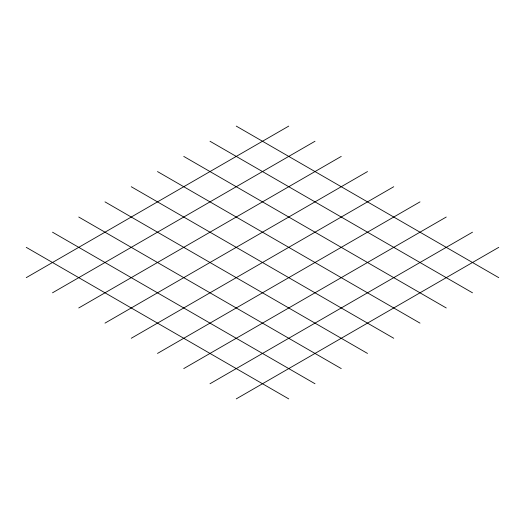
<?xml version="1.0" encoding="UTF-8"?>
<svg xmlns="http://www.w3.org/2000/svg" width="525" height="525" viewBox="0 0 525 525"><rect width="100%" height="100%" fill="white"/><g stroke="black" fill="none" stroke-linecap="round" stroke-linejoin="round"><path stroke-width="0.79" d="M26.25 277.653L288.75 126.105M52.5 292.812L315 141.258M78.75 307.965L341.25 156.411M105 323.124L367.5 171.57M131.25 338.277L393.75 186.723M157.5 353.43L420 201.876M183.75 368.589L446.25 217.035M210 383.742L472.5 232.188M236.25 398.895L498.75 247.347M236.25 126.105L498.75 277.653M210 141.258L472.5 292.812M183.75 156.411L446.25 307.965M157.5 171.57L420 323.124M131.25 186.723L393.75 338.277M105 201.876L367.5 353.43M78.75 217.035L341.25 368.589M52.5 232.188L315 383.742M26.25 247.347L288.75 398.895"/></g></svg>
